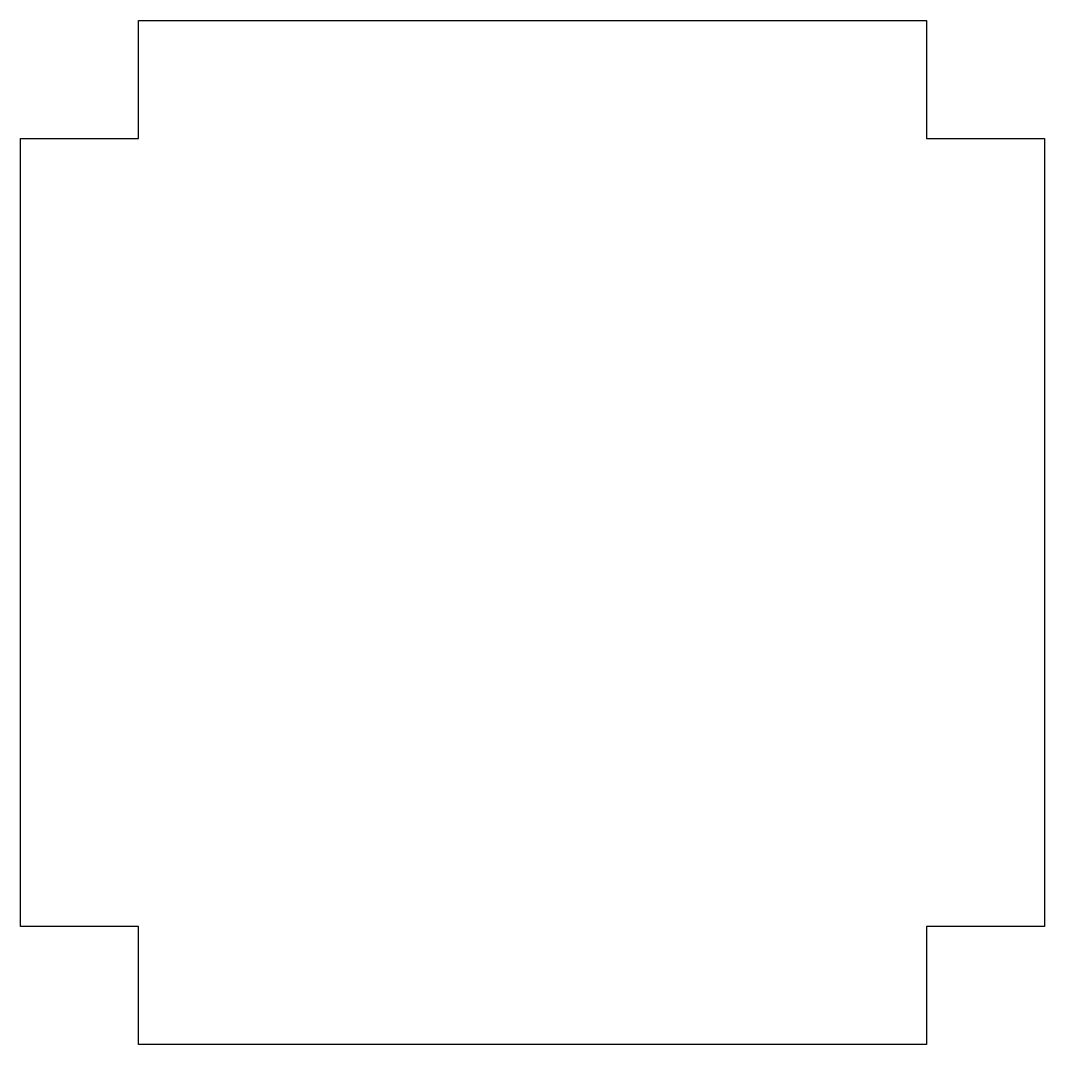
# Model space of a CAD drawing. Header units: millimetres. Extents: x -28 to -2, y 2 to 28.
import ezdxf

# ---------------------------------------------------------------- set-up
doc = ezdxf.new("R2010")
doc.units = ezdxf.units.MM
doc.header["$MEASUREMENT"] = 0

msp = doc.modelspace()

# ---------------------------------------------------------------- linework, layer by layer
at = {"linetype": 'Continuous'}
msp.add_lwpolyline([(-5, 28), (-5, 25), (-2, 25), (-2, 5), (-5, 5), (-5, 2), (-25, 2), (-25, 5), (-28, 5), (-28, 25), (-25, 25), (-25, 28)], close=True, dxfattribs=at)

doc.saveas('drawing.dxf')
